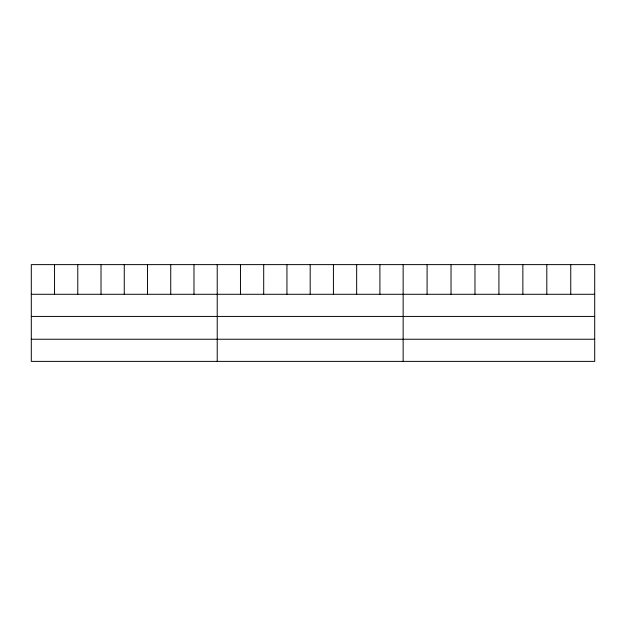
<?xml version="1.0" encoding="UTF-8"?>
<svg xmlns="http://www.w3.org/2000/svg" width="626" height="626" viewBox="0 0 626 626"><rect width="100%" height="100%" fill="white"/><g stroke="black" fill="none" stroke-linecap="round" stroke-linejoin="round"><path stroke-width="0.94" d="M31.3 294.283L594.7 294.283M31.3 316.427L594.7 316.427M31.3 339.237L594.7 339.237M570.755 264.618L570.755 294.283M546.811 264.618L546.811 294.283M522.866 264.618L522.866 294.283M498.922 264.618L498.922 294.283M474.977 264.618L474.977 294.283M451.033 264.618L451.033 294.283M427.088 264.618L427.088 294.283M403.144 264.618L403.144 361.382M379.904 264.618L379.904 294.283M356.663 264.618L356.663 294.283M333.423 264.618L333.423 294.283M310.183 264.618L310.183 294.283M286.943 264.618L286.943 294.283M263.702 264.618L263.702 294.283M240.462 264.618L240.462 294.283M217.222 264.618L217.222 361.382M193.982 264.618L193.982 294.283M170.741 264.618L170.741 294.283M147.501 264.618L147.501 294.283M124.261 264.618L124.261 294.283M101.021 264.618L101.021 294.283M77.781 264.618L77.781 294.283M54.54 264.618L54.54 294.283M594.7 264.618L31.3 264.618L31.3 361.382L594.7 361.382L594.7 264.618"/></g></svg>
